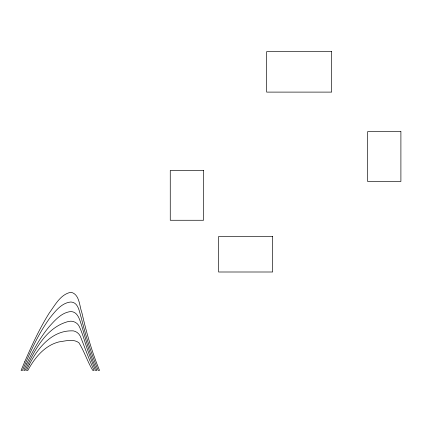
<?xml version="1.0" encoding="UTF-8"?>
<svg xmlns="http://www.w3.org/2000/svg" width="422" height="422" viewBox="0 0 422 422"><rect width="100%" height="100%" fill="white"/><g stroke="black" fill="none" stroke-linecap="round" stroke-linejoin="round"><path stroke-width="0.63" d="M24.845 361.464L21.1 370.411L22.445 370.411C30.094 352.17 38.296 333.923 49.96 317.85C55.393 311.13 61.617 302.806 70.933 301.988C78.661 302.405 79.325 312.19 81.282 317.85C85.708 335.727 91.115 353.383 98.178 370.411L99.529 370.411C91.854 351.874 86.42 332.515 81.958 312.987C79.357 306.14 79.742 294.181 70.933 292.267C60.504 294.25 55.055 305.159 49.284 312.987C39.673 328.358 32.03 344.853 24.845 361.464M26.913 363.395L23.79 370.411L25.135 370.411C34.177 350.877 46.003 327.092 68.717 321.411C73.27 320.393 77.965 322.851 79.631 327.229C83.271 335.348 85.36 344.057 88.483 352.381A321.517 321.517 0 0 0 95.488 370.411L96.833 370.411C90.661 356.215 86.188 341.382 81.947 326.522C79.937 320.905 78.392 311.884 70.933 311.536C61.728 312.412 55.113 320.092 49.295 326.522C40.095 337.653 33.032 350.371 26.913 363.395M29.355 364.497L26.48 370.411L27.826 370.411C33.338 360.383 40.512 350.656 50.761 345.096A36.751 36.751 0 0 1 58.932 341.91C65.273 341.066 73.275 338.571 78.872 342.701C84.353 351.447 87.396 361.564 92.798 370.411L94.143 370.411C89.2 359.919 85.344 348.973 81.108 338.196C79.758 333.749 75.786 330.21 70.933 330.848C51.331 331.112 37.521 348.498 29.355 364.497M331.666 51.589L266.672 51.589L266.672 92.107L331.666 92.107L331.666 51.589M400.9 131.638L367.62 131.638L367.62 181.465L400.9 181.465L400.9 131.638M203.541 170.441L170.261 170.441L170.261 220.268L203.541 220.268L203.541 170.441M272.633 236.494L218.596 236.494L218.596 272L272.633 272L272.633 236.494"/></g></svg>
